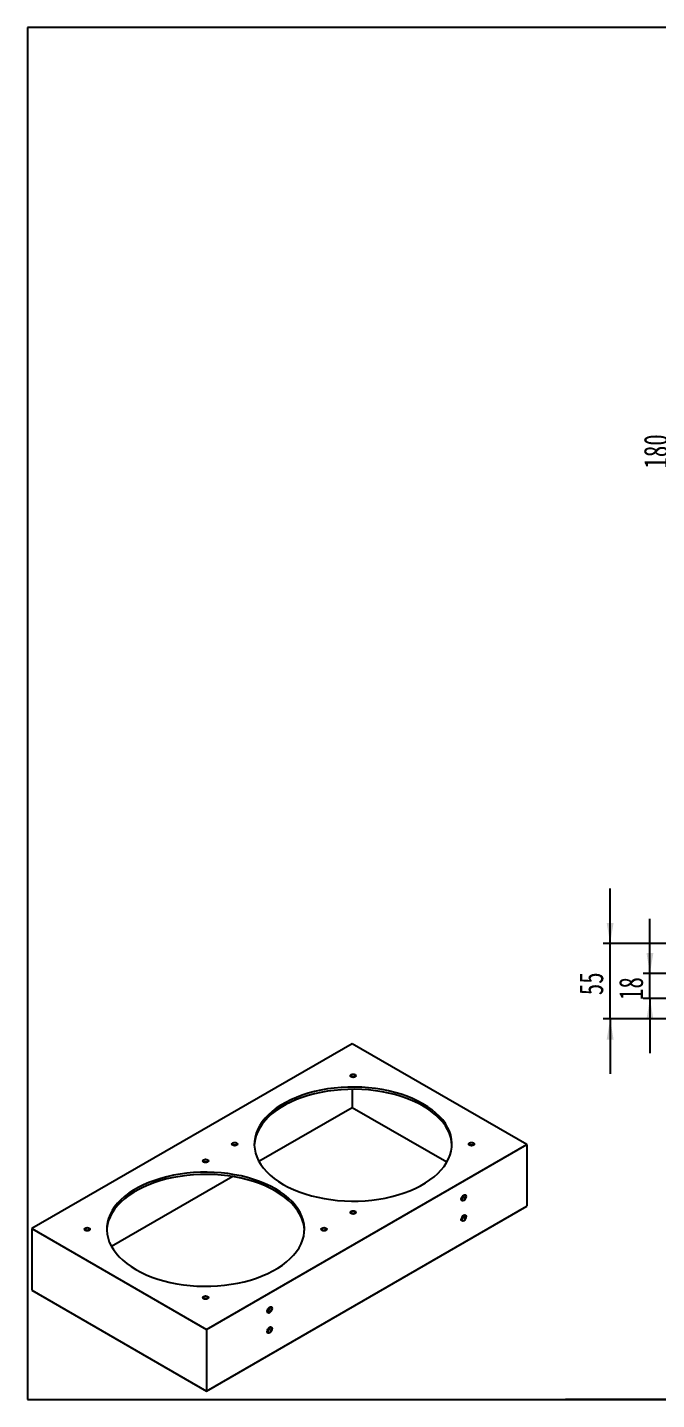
# Model space of a CAD drawing. Extents: x 25 to 295, y 2 to 205.
# Drawn here: x 25 to 116.7, y 5 to 205 of the extents above; entities that cross this region are included whole.
import ezdxf

# ---------------------------------------------------------------- set-up
doc = ezdxf.new("R2010")
doc.units = 0
doc.layers.get('0').update_dxf_attribs({"linetype": 'CONTINUOUS'})
doc.layers.add('FRAME', color=7, linetype='CONTINUOUS')
doc.layers.add('SIZE', color=5, linetype='CONTINUOUS')
doc.styles.add('SLDTEXTSTYLE1', font='TXT', dxfattribs={"width": 0.7})
doc.dimstyles.new('SLDDIMSTYLE0', dxfattribs={"dimtxt": 3.5, "dimasz": 3, "dimexe": 0, "dimexo": 0.0625, "dimgap": 0.875, "dimtad": 2, "dimdec": 3, "dimlfac": 5, "dimrnd": 1e-09, "dimzin": 12, "dimdsep": 46, "dimtxsty": 'SLDTEXTSTYLE1', "dimsah": 1, "dimcen": 0.09, "dimadec": 0, "dimazin": 0, "dimtfac": 1, "dimtdec": 3, "dimtmove": 0, "dimatfit": 0, "dimfxl": 1, "dimtolj": 1, "dimtzin": 12, "dimarcsym": 0})
doc.dimstyles.new('SLDDIMSTYLE1', dxfattribs={"dimtxt": 3.5, "dimasz": 3, "dimexe": 0, "dimexo": 0.0625, "dimgap": 0.875, "dimtad": 2, "dimdec": 3, "dimlfac": 5, "dimrnd": 1e-09, "dimzin": 12, "dimdsep": 46, "dimtxsty": 'SLDTEXTSTYLE1', "dimsah": 1, "dimcen": 0.09, "dimadec": 0, "dimazin": 0, "dimtfac": 1, "dimtdec": 3, "dimtofl": 0, "dimtmove": 0, "dimatfit": 3, "dimfxl": 1, "dimtolj": 1, "dimtzin": 12, "dimarcsym": 0})

# ---------------------------------------------------------------- blocks, each defined once
blk = doc.blocks.new('_D_5')
at = {"layer": 'SIZE', "transparency": 16777216}
for p, q in [((128.5, 161.75), (118.33, 161.75)), ((119.33, 161.75), (119.33, 125.75)), ((128.5, 125.75), (118.33, 125.75))]:
    blk.add_line(p, q, dxfattribs=at)
for points in [[(119.33, 161.75), (118.83, 158.75), (119.83, 158.75)], [(119.33, 125.75), (119.83, 128.75), (118.83, 128.75)]]:
    blk.add_solid(points, dxfattribs=at)
at = {"layer": 'SIZE', "transparency": 16777216, "insert": (114.82, 140.7), "char_height": 3.5, "attachment_point": 1, "rotation": 90, "style": 'SLDTEXTSTYLE1'}
blk.add_mtext('180', dxfattribs=at)
blk = doc.blocks.new('_D_10')
at = {"layer": 'SIZE', "transparency": 16777216}
for p, q in [((115.71, 67.08), (115.71, 75.08)), ((181.5, 67.08), (114.71, 67.08)), ((115.71, 63.48), (115.71, 67.08)), ((181.5, 63.48), (114.71, 63.48)), ((115.71, 63.48), (115.71, 55.48))]:
    blk.add_line(p, q, dxfattribs=at)
for points in [[(115.71, 67.08), (116.21, 70.08), (115.21, 70.08)], [(115.71, 63.48), (115.21, 60.48), (116.21, 60.48)]]:
    blk.add_solid(points, dxfattribs=at)
at = {"layer": 'SIZE', "transparency": 16777216, "insert": (111.2, 63.24), "char_height": 3.5, "attachment_point": 1, "rotation": 90, "style": 'SLDTEXTSTYLE1'}
blk.add_mtext('18', dxfattribs=at)
blk = doc.blocks.new('_D_12')
at = {"layer": 'SIZE', "transparency": 16777216}
for p, q in [((109.91, 71.48), (109.91, 79.48)), ((128.5, 71.48), (108.91, 71.48)), ((109.91, 60.48), (109.91, 71.48)), ((128.5, 60.48), (108.91, 60.48)), ((109.91, 60.48), (109.91, 52.48))]:
    blk.add_line(p, q, dxfattribs=at)
for points in [[(109.91, 71.48), (110.41, 74.48), (109.41, 74.48)], [(109.91, 60.48), (109.41, 57.48), (110.41, 57.48)]]:
    blk.add_solid(points, dxfattribs=at)
at = {"layer": 'SIZE', "transparency": 16777216, "insert": (105.4, 63.94), "char_height": 3.5, "attachment_point": 1, "rotation": 90, "style": 'SLDTEXTSTYLE1'}
blk.add_mtext('55', dxfattribs=at)

msp = doc.modelspace()

# ---------------------------------------------------------------- linework, layer by layer
at = {"color": 7, "linetype": 'Continuous'}
for p, q in [((72.31583, 56.85126), (25.64678, 29.90979)), ((97.77167, 42.15592), (72.31583, 56.85126)), ((72.31583, 52.04324), (72.31583, 52.02561)), ((72.31583, 50.22348), (72.31583, 47.54275)), ((72.31583, 47.54275), (58.74109, 39.70622)), ((86.1035, 39.5833), (72.31583, 47.54275)), ((51.10262, 15.21445), (97.77167, 42.15592)), ((97.77167, 42.15592), (97.77167, 33.17397)), ((54.91166, 37.49554), (37.24505, 27.29682)), ((51.10262, 6.2325), (97.77167, 33.17397)), ((25.64678, 29.90979), (51.10262, 15.21445)), ((25.64678, 29.90979), (25.64678, 20.92785)), ((25.64678, 20.92785), (51.10262, 6.2325)), ((51.10262, 15.21445), (51.10262, 6.2325))]:
    msp.add_line(p, q, dxfattribs=at)
at = {"color": 7, "linetype": 'Continuous', "flags": 128}
for points in [[(72.1744, 52.03445), (72.08769, 52.10937), (72.05725, 52.19774), (72.08769, 52.2861), (72.1744, 52.36102), (72.30417, 52.41107), (72.45725, 52.42865), (72.61032, 52.41107), (72.74009, 52.36102), (72.8268, 52.2861), (72.85725, 52.19774), (72.8268, 52.10937), (72.74009, 52.03445), (72.61032, 51.9844), (72.45725, 51.96682), (72.30417, 51.9844), (72.1744, 52.03445)], [(72.2239, 52.06303), (72.33096, 52.02173), (72.45725, 52.00723), (72.58353, 52.02173), (72.69059, 52.06303), (72.76213, 52.12483), (72.78725, 52.19774), (72.76213, 52.27064), (72.69059, 52.33244), (72.58353, 52.37374), (72.45725, 52.38824), (72.33096, 52.37374), (72.2239, 52.33244), (72.15237, 52.27064), (72.12725, 52.19774), (72.15237, 52.12483), (72.2239, 52.06303)], [(62.27491, 36.35942), (63.01, 35.9637), (63.79111, 35.59854), (64.61444, 35.26574), (65.47599, 34.96689), (66.37154, 34.70347), (67.29675, 34.47676), (68.24709, 34.28785), (69.21795, 34.13767), (70.20459, 34.02696), (71.2022, 33.95625), (72.20593, 33.92588), (73.21088, 33.93601), (74.21217, 33.98658), (75.2049, 34.07735), (76.18424, 34.20787), (77.14543, 34.37751), (78.08377, 34.58545), (78.99471, 34.83067), (79.87379, 35.11197), (80.71675, 35.42799), (81.51946, 35.77719), (82.27802, 36.15785), (82.98874, 36.56814), (83.64815, 37.00605), (84.25304, 37.46945), (84.80046, 37.95607), (85.28774, 38.46356), (85.71252, 38.98943), (86.07271, 39.53113), (86.36658, 40.08601), (86.59268, 40.65137), (86.74991, 41.22446), (86.83751, 41.80249), (86.85505, 42.38264), (86.80245, 42.96208), (86.67996, 43.53799), (86.48818, 44.10756), (86.22804, 44.66803), (85.9008, 45.21665), (85.50808, 45.75076), (85.05177, 46.26775), (84.5341, 46.76511), (83.9576, 47.24041), (83.32506, 47.69134), (82.63958, 48.11569), (81.9045, 48.51141), (81.12338, 48.87657), (80.30005, 49.20938), (79.43851, 49.50822), (78.54295, 49.77164), (77.61775, 49.99836), (76.6674, 50.18726), (75.69654, 50.33744), (74.7099, 50.44815), (73.71229, 50.51887), (72.70856, 50.54923), (71.70361, 50.53911), (70.70233, 50.48854), (69.7096, 50.39777), (68.73025, 50.26724), (67.76907, 50.0976), (66.83072, 49.88966), (65.91978, 49.64444), (65.0407, 49.36314), (64.19775, 49.04712), (63.39503, 48.69793), (62.63647, 48.31726), (61.92575, 47.90697), (61.26634, 47.46906), (60.66146, 47.00566), (60.11404, 46.51904), (59.62675, 46.01155), (59.20198, 45.48568), (58.84178, 44.94399), (58.54791, 44.3891), (58.32182, 43.82374), (58.16458, 43.25065), (58.07698, 42.67262), (58.05944, 42.09248), (58.11204, 41.51304), (58.23453, 40.93713), (58.42632, 40.36755), (58.68646, 39.80709), (59.01369, 39.25846), (59.40641, 38.72435), (59.86272, 38.20736), (60.38039, 37.71), (60.9569, 37.2347), (61.58943, 36.78378), (62.27491, 36.35942)], [(86.85447, 42.07425), (86.80245, 42.63546), (86.67996, 43.21137), (86.48818, 43.78095), (86.22804, 44.34141), (85.9008, 44.89003), (85.50808, 45.42414), (85.05177, 45.94113), (84.5341, 46.43849), (83.9576, 46.91379), (83.32506, 47.36472), (82.63958, 47.78908), (81.9045, 48.1848), (81.12338, 48.54995), (80.30005, 48.88276), (79.43851, 49.1816), (78.54295, 49.44503), (77.61775, 49.67174), (76.6674, 49.86065), (75.69654, 50.01082), (74.7099, 50.12154), (73.71229, 50.19225), (72.70856, 50.22262), (71.70361, 50.21249), (70.70233, 50.16192), (69.7096, 50.07115), (68.73025, 49.94063), (67.76907, 49.77098), (66.83072, 49.56304), (65.91978, 49.31783), (65.0407, 49.03652), (64.19775, 48.7205), (63.39503, 48.37131), (62.63647, 47.99064), (61.92575, 47.58035), (61.26634, 47.14244), (60.66146, 46.67905), (60.11404, 46.19242), (59.62675, 45.68494), (59.20198, 45.15907), (58.84178, 44.61737), (58.54791, 44.06249), (58.32182, 43.49712), (58.16458, 42.92403), (58.07698, 42.34601), (58.06003, 42.07425)], [(54.921, 42.07427), (54.83429, 42.14919), (54.80384, 42.23756), (54.83429, 42.32592), (54.921, 42.40084), (55.05077, 42.45089), (55.20384, 42.46847), (55.35691, 42.45089), (55.48668, 42.40084), (55.57339, 42.32592), (55.60384, 42.23756), (55.57339, 42.14919), (55.48668, 42.07427), (55.35691, 42.02422), (55.20384, 42.00664), (55.05077, 42.02422), (54.921, 42.07427)], [(54.9705, 42.10285), (55.07756, 42.06155), (55.20384, 42.04705), (55.33013, 42.06155), (55.43719, 42.10285), (55.50872, 42.16465), (55.53384, 42.23756), (55.50872, 42.31046), (55.43719, 42.37226), (55.33013, 42.41356), (55.20384, 42.42806), (55.07756, 42.41356), (54.9705, 42.37226), (54.89896, 42.31046), (54.87384, 42.23756), (54.89896, 42.16465), (54.9705, 42.10285)], [(89.42781, 42.07427), (89.3411, 42.14919), (89.31065, 42.23756), (89.3411, 42.32592), (89.42781, 42.40084), (89.55758, 42.45089), (89.71065, 42.46847), (89.86373, 42.45089), (89.99349, 42.40084), (90.0802, 42.32592), (90.11065, 42.23756), (90.0802, 42.14919), (89.99349, 42.07427), (89.86373, 42.02422), (89.71065, 42.00664), (89.55758, 42.02422), (89.42781, 42.07427)], [(89.47731, 42.10285), (89.58437, 42.06155), (89.71065, 42.04705), (89.83694, 42.06155), (89.944, 42.10285), (90.01553, 42.16465), (90.04065, 42.23756), (90.01553, 42.31046), (89.944, 42.37226), (89.83694, 42.41356), (89.71065, 42.42806), (89.58437, 42.41356), (89.47731, 42.37226), (89.40577, 42.31046), (89.38065, 42.23756), (89.40577, 42.16465), (89.47731, 42.10285)], [(50.67836, 39.62505), (50.59165, 39.69996), (50.5612, 39.78833), (50.59165, 39.8767), (50.67836, 39.95161), (50.80813, 40.00167), (50.9612, 40.01925), (51.11427, 40.00167), (51.24404, 39.95161), (51.33075, 39.8767), (51.3612, 39.78833), (51.33075, 39.69996), (51.24404, 39.62505), (51.11427, 39.57499), (50.9612, 39.55742), (50.80813, 39.57499), (50.67836, 39.62505)], [(40.77886, 23.95001), (41.51395, 23.5543), (42.29506, 23.18914), (43.1184, 22.85633), (43.97994, 22.55749), (44.8755, 22.29407), (45.8007, 22.06735), (46.75105, 21.87845), (47.72191, 21.72827), (48.70854, 21.61756), (49.70616, 21.54684), (50.70989, 21.51648), (51.71484, 21.5266), (52.71612, 21.57717), (53.70885, 21.66794), (54.68819, 21.79847), (55.64938, 21.96811), (56.58773, 22.17605), (57.49866, 22.42127), (58.37775, 22.70257), (59.2207, 23.01859), (60.02341, 23.36778), (60.78198, 23.74845), (61.49269, 24.15874), (62.1521, 24.59665), (62.75699, 25.06004), (63.30441, 25.54667), (63.79169, 26.05416), (64.21647, 26.58003), (64.57667, 27.12172), (64.87053, 27.67661), (65.09663, 28.24197), (65.25387, 28.81506), (65.34147, 29.39309), (65.35901, 29.97323), (65.3064, 30.55267), (65.18391, 31.12858), (64.99213, 31.69816), (64.73199, 32.25862), (64.40476, 32.80725), (64.01203, 33.34135), (63.55572, 33.85835), (63.03806, 34.35571), (62.46155, 34.83101), (61.82902, 35.28193), (61.14354, 35.70629), (60.40845, 36.10201), (59.62734, 36.46716), (58.804, 36.79997), (57.94246, 37.09882), (57.0469, 37.36224), (56.1217, 37.58895), (55.17135, 37.77786), (54.2005, 37.92804), (53.21386, 38.03875), (52.21624, 38.10946), (51.21252, 38.13983), (50.20756, 38.1297), (49.20628, 38.07913), (48.21355, 37.98836), (47.23421, 37.85784), (46.27302, 37.6882), (45.33467, 37.48026), (44.42374, 37.23504), (43.54465, 36.95374), (42.7017, 36.63772), (41.89899, 36.28852), (41.14042, 35.90785), (40.42971, 35.49757), (39.7703, 35.05966), (39.16541, 34.59626), (38.61799, 34.10964), (38.13071, 33.60215), (37.70593, 33.07628), (37.34573, 32.53458), (37.05187, 31.9797), (36.82577, 31.41434), (36.66854, 30.84125), (36.58094, 30.26322), (36.56339, 29.68307), (36.616, 29.10363), (36.73849, 28.52772), (36.93027, 27.95815), (37.19041, 27.39768), (37.51764, 26.84906), (37.91037, 26.31495), (38.36668, 25.79796), (38.88434, 25.3006), (39.46085, 24.8253), (40.09338, 24.37437), (40.77886, 23.95001)], [(50.72786, 39.65362), (50.83492, 39.61233), (50.9612, 39.59783), (51.08749, 39.61233), (51.19455, 39.65362), (51.26608, 39.71543), (51.2912, 39.78833), (51.26608, 39.86124), (51.19455, 39.92304), (51.08749, 39.96434), (50.9612, 39.97884), (50.83492, 39.96434), (50.72786, 39.92304), (50.65632, 39.86124), (50.6312, 39.78833), (50.65632, 39.71543), (50.72786, 39.65362)], [(65.35842, 29.66484), (65.3064, 30.22606), (65.18391, 30.80197), (64.99213, 31.37154), (64.73199, 31.93201), (64.40476, 32.48063), (64.01203, 33.01474), (63.55572, 33.53173), (63.03806, 34.02909), (62.46155, 34.50439), (61.82902, 34.95532), (61.14354, 35.37968), (60.40845, 35.77539), (59.62734, 36.14055), (58.804, 36.47336), (57.94246, 36.7722), (57.0469, 37.03562), (56.1217, 37.26234), (55.17135, 37.45124), (54.2005, 37.60142), (53.21386, 37.71213), (52.21624, 37.78285), (51.21252, 37.81321), (50.20756, 37.80309), (49.20628, 37.75252), (48.21355, 37.66175), (47.23421, 37.53122), (46.27302, 37.36158), (45.33467, 37.15364), (44.42374, 36.90842), (43.54465, 36.62712), (42.7017, 36.3111), (41.89899, 35.96191), (41.14042, 35.58124), (40.42971, 35.17095), (39.7703, 34.73304), (39.16541, 34.26965), (38.61799, 33.78302), (38.13071, 33.27553), (37.70593, 32.74966), (37.34573, 32.20797), (37.05187, 31.65308), (36.82577, 31.08772), (36.66854, 30.51463), (36.58094, 29.9366), (36.56398, 29.66484)], [(88.93283, 34.60374), (88.90592, 34.43197), (88.82928, 34.25527), (88.71458, 34.10055), (88.57928, 33.99137), (88.44398, 33.94434), (88.32928, 33.96663), (88.25264, 34.05484), (88.22573, 34.19554), (88.25264, 34.36731), (88.32928, 34.54401), (88.44398, 34.69873), (88.57928, 34.80791), (88.71458, 34.85494), (88.82928, 34.83265), (88.90592, 34.74444), (88.93283, 34.60374)], [(88.87627, 34.57109), (88.85366, 34.68928), (88.78928, 34.76337), (88.69293, 34.78209), (88.57928, 34.74259), (88.46563, 34.65087), (88.36928, 34.52091), (88.3049, 34.37249), (88.2823, 34.22819), (88.3049, 34.11001), (88.36928, 34.03591), (88.46563, 34.01719), (88.57928, 34.05669), (88.69293, 34.14841), (88.78928, 34.27837), (88.85366, 34.4268), (88.87627, 34.57109)], [(72.1744, 32.1141), (72.08769, 32.18901), (72.05725, 32.27738), (72.08769, 32.36574), (72.1744, 32.44066), (72.30417, 32.49072), (72.45725, 32.50829), (72.61032, 32.49072), (72.74009, 32.44066), (72.8268, 32.36574), (72.85725, 32.27738), (72.8268, 32.18901), (72.74009, 32.1141), (72.61032, 32.06404), (72.45725, 32.04646), (72.30417, 32.06404), (72.1744, 32.1141)], [(72.2239, 32.14267), (72.33096, 32.10137), (72.45725, 32.08687), (72.58353, 32.10137), (72.69059, 32.14267), (72.76213, 32.20447), (72.78725, 32.27738), (72.76213, 32.35028), (72.69059, 32.41208), (72.58353, 32.45338), (72.45725, 32.46788), (72.33096, 32.45338), (72.2239, 32.41208), (72.15237, 32.35028), (72.12725, 32.27738), (72.15237, 32.20447), (72.2239, 32.14267)], [(33.42495, 29.66487), (33.33824, 29.73979), (33.3078, 29.82815), (33.33824, 29.91652), (33.42495, 29.99143), (33.55472, 30.04149), (33.7078, 30.05907), (33.86087, 30.04149), (33.99064, 29.99143), (34.07735, 29.91652), (34.1078, 29.82815), (34.07735, 29.73979), (33.99064, 29.66487), (33.86087, 29.61482), (33.7078, 29.59724), (33.55472, 29.61482), (33.42495, 29.66487)], [(33.47445, 29.69345), (33.58151, 29.65215), (33.7078, 29.63765), (33.83408, 29.65215), (33.94114, 29.69345), (34.01268, 29.75525), (34.0378, 29.82815), (34.01268, 29.90106), (33.94114, 29.96286), (33.83408, 30.00416), (33.7078, 30.01866), (33.58151, 30.00416), (33.47445, 29.96286), (33.40291, 29.90106), (33.3778, 29.82815), (33.40291, 29.75525), (33.47445, 29.69345)], [(67.93176, 29.66487), (67.84505, 29.73979), (67.81461, 29.82815), (67.84505, 29.91652), (67.93176, 29.99143), (68.06153, 30.04149), (68.21461, 30.05907), (68.36768, 30.04149), (68.49745, 29.99143), (68.58416, 29.91652), (68.61461, 29.82815), (68.58416, 29.73979), (68.49745, 29.66487), (68.36768, 29.61482), (68.21461, 29.59724), (68.06153, 29.61482), (67.93176, 29.66487)], [(67.98126, 29.69345), (68.08832, 29.65215), (68.21461, 29.63765), (68.34089, 29.65215), (68.44795, 29.69345), (68.51949, 29.75525), (68.54461, 29.82815), (68.51949, 29.90106), (68.44795, 29.96286), (68.34089, 30.00416), (68.21461, 30.01866), (68.08832, 30.00416), (67.98126, 29.96286), (67.90973, 29.90106), (67.88461, 29.82815), (67.90973, 29.75525), (67.98126, 29.69345)], [(88.93283, 31.6642), (88.90592, 31.49242), (88.82928, 31.31572), (88.71458, 31.16101), (88.57928, 31.05182), (88.44398, 31.00479), (88.32928, 31.02708), (88.25264, 31.11529), (88.22573, 31.25599), (88.25264, 31.42777), (88.32928, 31.60446), (88.44398, 31.75918), (88.57928, 31.86836), (88.71458, 31.91539), (88.82928, 31.89311), (88.90592, 31.8049), (88.93283, 31.6642)], [(88.87627, 31.63154), (88.85366, 31.74973), (88.78928, 31.82382), (88.69293, 31.84254), (88.57928, 31.80304), (88.46563, 31.71133), (88.36928, 31.58136), (88.3049, 31.43294), (88.2823, 31.28865), (88.3049, 31.17046), (88.36928, 31.09636), (88.46563, 31.07764), (88.57928, 31.11715), (88.69293, 31.20886), (88.78928, 31.33882), (88.85366, 31.48725), (88.87627, 31.63154)], [(50.67836, 19.70469), (50.59165, 19.77961), (50.5612, 19.86797), (50.59165, 19.95634), (50.67836, 20.03126), (50.80813, 20.08131), (50.9612, 20.09889), (51.11427, 20.08131), (51.24404, 20.03126), (51.33075, 19.95634), (51.3612, 19.86797), (51.33075, 19.77961), (51.24404, 19.70469), (51.11427, 19.65464), (50.9612, 19.63706), (50.80813, 19.65464), (50.67836, 19.70469)], [(50.72786, 19.73327), (50.83492, 19.69197), (50.9612, 19.67747), (51.08749, 19.69197), (51.19455, 19.73327), (51.26608, 19.79507), (51.2912, 19.86797), (51.26608, 19.94088), (51.19455, 20.00268), (51.08749, 20.04398), (50.9612, 20.05848), (50.83492, 20.04398), (50.72786, 20.00268), (50.65632, 19.94088), (50.6312, 19.86797), (50.65632, 19.79507), (50.72786, 19.73327)], [(60.64856, 18.27558), (60.62165, 18.10381), (60.54501, 17.92711), (60.43031, 17.77239), (60.29501, 17.66321), (60.15971, 17.61618), (60.04501, 17.63847), (59.96837, 17.72667), (59.94146, 17.86738), (59.96837, 18.03915), (60.04501, 18.21585), (60.15971, 18.37056), (60.29501, 18.47975), (60.43031, 18.52678), (60.54501, 18.50449), (60.62165, 18.41628), (60.64856, 18.27558)], [(60.59199, 18.24292), (60.56939, 18.36111), (60.50501, 18.43521), (60.40866, 18.45393), (60.29501, 18.41443), (60.18136, 18.32271), (60.08501, 18.19275), (60.02063, 18.04432), (59.99803, 17.90003), (60.02063, 17.78184), (60.08501, 17.70775), (60.18136, 17.68903), (60.29501, 17.72853), (60.40866, 17.82025), (60.50501, 17.95021), (60.56939, 18.09863), (60.59199, 18.24292)], [(60.64856, 15.33603), (60.62165, 15.16426), (60.54501, 14.98756), (60.43031, 14.83285), (60.29501, 14.72366), (60.15971, 14.67663), (60.04501, 14.69892), (59.96837, 14.78713), (59.94146, 14.92783), (59.96837, 15.0996), (60.04501, 15.2763), (60.15971, 15.43102), (60.29501, 15.5402), (60.43031, 15.58723), (60.54501, 15.56494), (60.62165, 15.47674), (60.64856, 15.33603)], [(60.59199, 15.30338), (60.56939, 15.42157), (60.50501, 15.49566), (60.40866, 15.51438), (60.29501, 15.47488), (60.18136, 15.38316), (60.08501, 15.2532), (60.02063, 15.10478), (59.99803, 14.96049), (60.02063, 14.8423), (60.08501, 14.7682), (60.18136, 14.74948), (60.29501, 14.78898), (60.40866, 14.8807), (60.50501, 15.01066), (60.56939, 15.15909), (60.59199, 15.30338)]]:
    msp.add_lwpolyline(points, dxfattribs=at)
at = {"color": 7, "linetype": 'Continuous'}
for centre, radius, start, end in [((72.45725, 51.52686), 0.53525, 71.4904161, 108.5095839), ((55.20384, 41.56668), 0.53525, 71.4904161, 108.5095839), ((89.71065, 41.56668), 0.53525, 71.4904161, 108.5095839), ((50.9612, 39.11746), 0.53525, 71.4904161, 108.5095839), ((87.98606, 34.7421), 0.60709, 299.2415727, 0.7638038), ((72.45725, 31.6065), 0.53525, 71.4904161, 108.5095839), ((87.98606, 31.80255), 0.60709, 299.2415727, 0.7638038), ((33.7078, 29.15728), 0.53525, 71.4904161, 108.5095839), ((68.21461, 29.15728), 0.53525, 71.4904161, 108.5095839), ((50.9612, 19.1971), 0.53525, 71.4904161, 108.5095839), ((59.70179, 18.41394), 0.60709, 299.2415727, 0.7638038), ((59.70179, 15.47439), 0.60709, 299.2415727, 0.7638038)]:
    msp.add_arc(centre, radius, start, end, dxfattribs=at)
at = {"layer": 'FRAME'}
for p, q in [((292, 205), (25, 205)), ((25, 205), (25, 5)), ((25, 5), (292, 5)), ((157, 5), (103.4, 5))]:
    msp.add_line(p, q, dxfattribs=at)

# ---------------------------------------------------------------- dimensions: what is measured, and where the dimension line sits
at = {"layer": 'SIZE'}
for base, p1, p2, dimstyle, picture, middle in [((119.33145, 125.75253), (128.80088, 161.75253), (128.80088, 125.75253), 'SLDDIMSTYLE1', '_D_5', (119.33145, 143.75253)), ((109.91238, 71.47884), (128.80088, 60.47884), (128.80088, 71.47884), 'SLDDIMSTYLE0', '_D_12', (109.91238, 65.97884)), ((115.70704, 67.07884), (181.80088, 63.47884), (181.80088, 67.07884), 'SLDDIMSTYLE0', '_D_10', (115.70704, 65.27884))]:
    dim = msp.add_linear_dim(base=base, p1=p1, p2=p2, angle=90, dimstyle=dimstyle, dxfattribs=at)
    dim.commit()
    dim.dimension.update_dxf_attribs({"geometry": picture, "text_midpoint": middle, "dimtype": 160})

doc.saveas('drawing.dxf')
